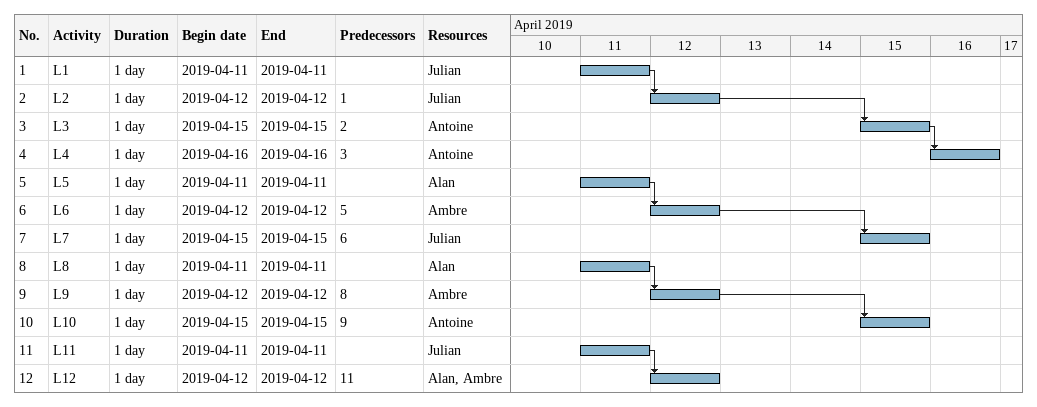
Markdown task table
| ID | Task | Duration | Start | Finish | Predecessors | Resources |
|---|---|---|---|---|---|---|
| 1 | L1 | 1d | 2019-04-11 | 2019-04-11 |  | Julian |
| 2 | L2 | 1d | 2019-04-12 | 2019-04-12 | 1 | Julian |
| 3 | L3 | 1d | 2019-04-15 | 2019-04-15 | 2 | Antoine |
| 4 | L4 | 1d | 2019-04-16 | 2019-04-16 | 3 | Antoine |
| 5 | L5 | 1d | 2019-04-11 | 2019-04-11 |  | Alan |
| 6 | L6 | 1d | 2019-04-12 | 2019-04-12 | 5 | Ambre |
| 7 | L7 | 1d | 2019-04-15 | 2019-04-15 | 6 | Julian |
| 8 | L8 | 1d | 2019-04-11 | 2019-04-11 |  | Alan |
| 9 | L9 | 1d | 2019-04-12 | 2019-04-12 | 8 | Ambre |
| 10 | L10 | 1d | 2019-04-15 | 2019-04-15 | 9 | Antoine |
| 11 | L11 | 1d | 2019-04-11 | 2019-04-11 |  | Julian |
| 12 | L12 | 1d | 2019-04-12 | 2019-04-12 | 11 | Alan, Ambre |
